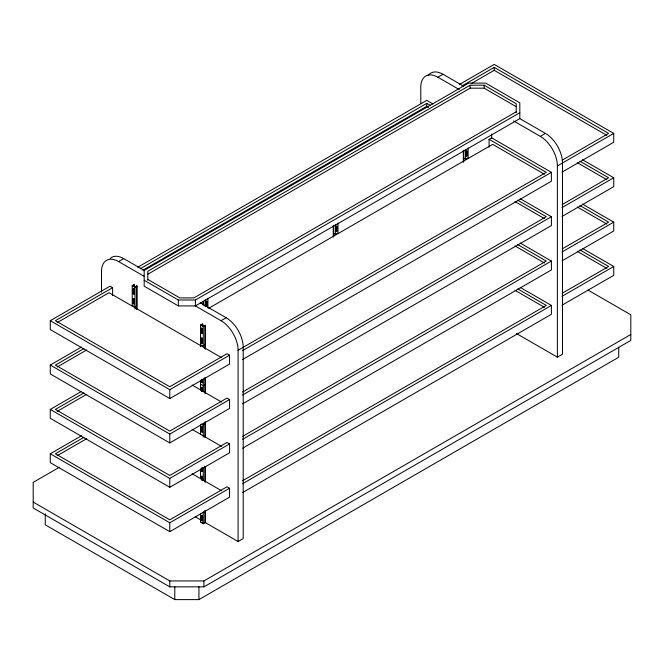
<?xml version="1.0" encoding="UTF-8"?>
<svg xmlns="http://www.w3.org/2000/svg" width="664" height="664" viewBox="0 0 664 664"><rect width="100%" height="100%" fill="white"/><g stroke="black" fill="none" stroke-linecap="round" stroke-linejoin="round"><path stroke-width="1" d="M101.501 292.085L101.501 271.41A24.145 13.944 60 0 1 118.574 261.55L123.695 258.595L144.179 270.422L468.593 83.124L485.666 83.124L519.821 102.837L519.821 118.615L195.407 305.913L178.334 305.913L144.179 286.192L144.179 270.422M420.785 103.609L420.785 87.067A24.145 13.944 60 0 1 437.858 77.207L442.979 74.252L463.472 86.079M137.73 267.252L426.761 100.38L433.003 103.982M112.598 287.67L55.394 320.695L169.793 386.747L226.997 353.721L229.553 355.198L229.553 364.071L169.793 398.574L50.273 329.568L50.273 320.695L110.033 286.192L112.598 287.67L112.598 295.563M140.179 268.796L426.761 103.335L430.338 105.402M459.422 84.477L494.207 64.4L613.727 133.398L613.727 142.27L561.993 172.142M142.876 270.19L426.761 106.29L428.546 107.319M462.028 85.93L494.207 67.355L608.606 133.398L562.126 160.232M57.187 322.621L109.012 292.699L221.618 357.713M471.863 83.207L494.207 70.309L606.813 135.323M516.194 112.755L516.194 103.709L484.172 85.216L470.095 85.216L147.806 271.286L147.806 280.341M147.806 274.249L470.095 88.171L484.172 88.171L516.194 106.663M136.668 305.515L134.966 306.892L132.227 305.315L132.227 285.603L134.277 284.424L134.618 287.578M134.618 284.615L132.916 285.603L134.966 286.79L137.008 286.001L137.008 308.669M132.227 285.603L134.966 287.18L137.008 286.001M133.257 288.757L134.277 288.956L133.937 294.077L133.257 293.687L133.257 288.757L134.277 288.956M133.257 293.687L134.277 293.886M133.257 298.617L134.277 298.817L133.937 303.938L133.257 303.548L133.257 298.617L134.277 298.817M133.257 303.548L134.277 303.738M83.996 348.542L55.394 365.059L169.793 431.102L226.997 398.085L229.553 399.562L229.553 408.435L169.793 442.938L50.273 373.932L50.273 365.059L81.489 347.031M57.187 366.984L86.669 349.961M516.194 111.834L193.905 297.904L179.828 297.904L147.806 279.411M144.179 280.283L178.334 299.995L195.407 299.995L519.821 112.697M205.873 301.506L206.894 301.307L206.894 306.237L206.213 306.627L206.213 301.697L206.894 301.307M335.976 226.391L336.656 225.992L336.656 230.923L335.976 231.313M466.086 151.267L466.767 150.877L466.767 155.808L466.086 156.198L466.086 151.267L467.107 151.077L467.107 155.998L466.086 156.198M489.086 147.2L489.086 139.315L491.642 137.838L551.402 172.341L551.402 181.214L242.626 359.481M205.873 306.428L206.894 306.237M333.585 233.089L335.295 234.467L338.026 232.89L338.026 223.038M337.005 231.122L336.316 231.512L336.316 226.582L337.005 226.192L336.656 230.923M463.696 157.974L465.398 159.352L468.128 157.775L468.128 147.923M208.778 308.245L492.671 144.345L544.497 174.267M83.996 392.905L55.394 409.414L169.793 475.466L226.997 442.44L229.553 443.917L229.553 452.79L169.793 487.293L50.273 418.287L50.273 409.414L81.489 391.395M200.528 346.724L200.528 325.036L202.578 323.849L202.918 326.024M202.918 324.049L201.209 325.036L203.259 326.215L205.309 325.426L205.309 349.09M200.528 325.036L203.259 326.613L205.309 325.426M57.187 411.34L86.669 394.316M202.238 328.58L202.238 333.511L201.549 333.12L201.549 328.19L202.238 328.58L202.238 333.511M195.183 305.78L221.021 320.695L226.142 317.741A24.145 13.944 60 0 1 243.215 347.313L243.215 538.554L238.094 541.517L204.968 522.385L203.259 523.373L201.209 522.194M513.579 120.931L540.305 136.361L545.426 133.398A24.145 13.944 60 0 1 562.499 162.97L562.499 354.219L557.378 357.174L516.31 333.461M201.549 333.12L202.578 333.311M202.238 338.441L202.238 343.371L201.549 342.973L201.549 338.051L202.238 338.441L202.238 343.371M201.549 342.973L202.578 343.172M200.528 344.749L203.259 346.326L204.968 344.948M83.996 437.269L55.394 453.778L169.793 519.829L226.997 486.803L229.553 488.281L229.553 497.153L169.793 531.656L50.273 462.65L50.273 453.778L81.489 435.758M50.273 320.695L169.793 389.702L229.553 355.198M238.094 541.517L238.094 350.268L546.281 172.341L489.086 139.315M557.378 357.174L557.378 165.934L613.727 133.398M57.187 455.703L86.669 438.68M242.626 350.609L551.402 172.341M201.549 379.451L201.549 382.406L202.578 382.605L202.578 379.65M201.549 382.406L202.578 382.605M59.204 467.356L33.2 482.363L33.2 507.993L169.793 586.86L203.939 586.86L630.8 340.416L630.8 314.786L587.947 290.043M201.549 391.279L201.549 387.336L202.578 387.535L202.578 391.478M562.126 204.595L608.606 177.761L580.004 161.252M50.273 365.059L169.793 434.065L229.553 399.562M242.626 392.009L546.281 216.696L517.679 200.188M561.993 207.624L613.727 177.761L613.727 186.634L561.993 216.497M242.626 394.972L551.402 216.696L551.402 225.569L242.626 403.845M201.549 426.769L202.578 426.969L202.238 432.09L201.549 431.7L201.549 426.769L202.578 426.969M201.549 431.7L202.578 431.89M562.126 248.95L608.606 222.125L580.004 205.608M50.273 409.414L169.793 478.42L229.553 443.917M242.626 436.373L546.281 261.06L517.679 244.551M561.993 251.988L613.727 222.125L613.727 230.989L561.993 260.861M242.626 439.336L551.402 261.06L551.402 269.933L242.626 448.208M201.549 468.17L201.549 471.125L202.578 471.324L202.578 468.369M201.549 471.125L202.578 471.324M562.126 293.314L608.606 266.48L580.004 249.971M50.273 453.778L169.793 522.784L229.553 488.281M242.626 480.736L546.281 305.423L517.679 288.906M561.993 296.351L613.727 266.48L613.727 275.352L561.993 305.224M242.626 483.691L551.402 305.423L551.402 314.288L242.626 492.564M202.238 515.886L202.238 520.808L201.549 520.418L201.549 515.488L202.238 515.886L202.238 520.808M201.549 520.418L202.578 520.617M200.528 513.322L200.528 522.194L203.259 523.771L205.309 522.585L205.309 510.757M33.2 502.084L169.793 580.942L203.939 580.942L630.8 334.498M45.276 513.87L45.276 524.826L174.798 599.6L198.943 599.6L618.724 357.24L618.724 347.289M519.597 118.482L545.426 133.398M582.511 159.733L613.727 177.761M437.858 77.207L459.239 89.557M577.323 162.655L606.813 179.687M582.511 204.097L613.727 222.125M577.323 207.019L606.813 224.05M520.186 198.677L551.402 216.696M515.007 201.599L544.497 218.622M582.511 248.46L613.727 266.48M577.323 251.382L606.813 268.405M520.186 243.032L551.402 261.06M515.007 245.962L544.497 262.986M520.186 287.396L551.402 305.423M515.007 290.317L544.497 307.349M200.304 302.825L226.142 317.741M118.574 261.55L144.403 276.465M204.968 384.381L203.259 385.759L200.528 384.182M192.128 385.045L221.618 402.077M204.968 423.806L203.259 425.192L201.209 424.005M192.128 429.409L221.618 446.44M192.128 473.772L221.618 490.796M195.241 516.775L200.594 519.862M494.207 67.355L494.207 70.309M491.642 134.111L491.642 138.253M484.172 85.216L484.172 88.171M470.095 85.216L470.095 88.171M466.427 151.467L466.427 156.397M465.398 149.5L465.398 159.352M463.696 151.077L463.696 161.916M463.347 150.288L463.347 162.116M426.761 103.335L426.761 107.277M335.295 224.615L335.295 234.467M333.585 226.192L333.585 237.031M333.245 225.403L333.245 236.243M207.923 298.153L207.923 308.013M206.554 301.107L206.554 306.038M205.309 377.675L205.309 393.445M205.309 422.038L205.309 436.821M205.309 466.394L205.309 482.172M205.184 299.73L205.184 306.627M204.968 325.236L204.968 348.89M204.968 377.476L204.968 393.254M204.968 421.839L204.968 437.609M204.968 466.203L204.968 481.973M204.968 510.558L204.968 522.385M203.939 580.942L203.939 586.86M203.483 301.307L203.483 304.261M203.259 326.613L203.259 346.326M203.259 378.862L203.259 391.677M203.259 423.217L203.259 437.02M203.259 467.58L203.259 480.396M203.259 511.944L203.259 523.771M203.142 301.506L203.142 305.448M202.578 476.254L202.578 480.196M202.238 379.841L202.238 382.804M202.238 387.734L202.238 391.677M202.238 427.159L202.238 432.09M202.238 467.58L202.238 471.523M202.238 480.396L202.238 476.453L201.549 476.055L201.549 479.997M201.897 327.991L201.897 332.921M201.897 337.851L201.897 342.782M201.897 379.252L201.897 382.207M201.897 387.137L201.897 391.079M201.897 426.57L201.897 431.5M201.897 467.971L201.897 470.934M201.897 476.843L201.897 479.806M201.897 515.289L201.897 520.219M200.528 380.24L200.528 390.1M200.528 424.603L200.528 434.455M200.528 468.958L200.528 478.819M198.943 586.785L198.943 599.6M195.407 299.995L195.407 305.913M178.334 299.995L178.334 305.913M174.798 586.785L174.798 599.6M169.793 389.702L169.793 398.574M169.793 434.065L169.793 442.938M169.793 478.42L169.793 487.293M169.793 522.784L169.793 531.656M169.793 580.942L169.793 586.86M136.668 285.802L136.668 309.457M134.966 287.18L134.966 308.868M133.937 289.155L133.937 294.077M133.937 299.007L133.937 303.938M133.597 288.558L133.597 293.488M133.597 298.418L133.597 303.348M540.305 136.361A24.145 13.944 60 0 1 557.378 165.934M428.197 75.572A24.145 13.944 60 0 1 442.979 74.252M221.021 320.695A24.145 13.944 60 0 1 238.094 350.268M110.149 258.487A24.145 13.944 60 0 1 123.695 258.595"/></g></svg>
